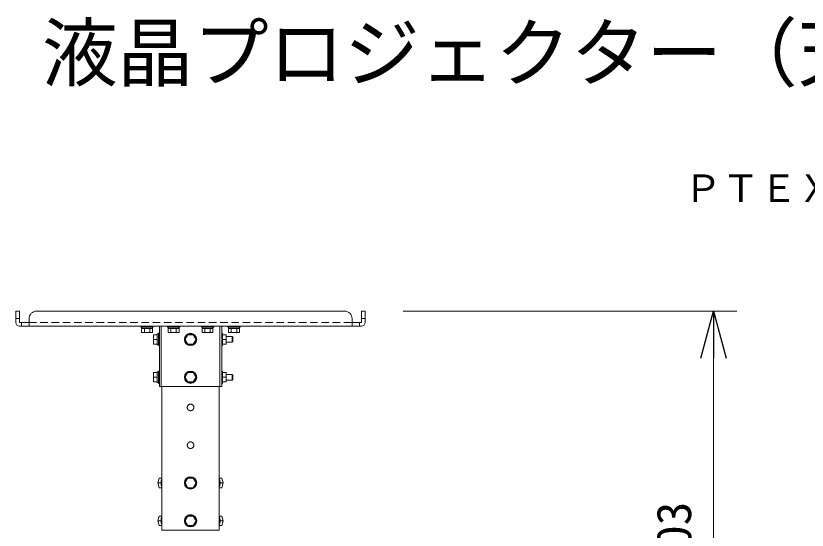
# Model space of a CAD drawing. Units: millimetres, scale not verified. Extents: x -62 to 62, y -56 to 57.
# Drawn here: x -36.88 to 5.01, y 29.58 to 56.82 of the extents above; entities that cross this region are included whole.
import ezdxf
from ezdxf.enums import TextEntityAlignment as Align

# ---------------------------------------------------------------- set-up
doc = ezdxf.new("R2010")
doc.units = ezdxf.units.MM
doc.header["$LTSCALE"] = 0.125
doc.linetypes.add('USER2', pattern=[4.7625, 3.175, -1.5875])
for name, color, linetype in [('0-0_0', 7, 'Continuous'), ('0-1_MOJI1', 7, 'Continuous'), ('0-3_TOUROKU', 7, 'Continuous')]:
    doc.layers.add(name, color=color, linetype=linetype)
doc.layers.add('0-4_SUNPO', color=3, linetype='Continuous', lineweight=18)
doc.layers.add('0-5_GAIKEI', color=1, linetype='Continuous', lineweight=18)
doc.styles.add('ＭＳ ゴシック', font='')
doc.styles.get('ＭＳ ゴシック').set_extended_font_data('MS Gothic')

# ---------------------------------------------------------------- blocks, each defined once
blk = doc.blocks.new('_Open30')
at = {"layer": '0-0_0'}
blk.add_line((0, 0), (-1, 0), dxfattribs=at)
blk.add_lwpolyline([(-1, 0.26795), (0, 0), (-1, -0.26795)], dxfattribs=at)
blk = doc.blocks.new('D2')
at = {"layer": '0-4_SUNPO'}
for p, q in [((48.1192, 354.6695), (65.7985, 354.6695)), ((64.5485, 327.0195), (64.5485, 352.1695)), ((46.7192, 324.5195), (65.7985, 324.5195))]:
    blk.add_line(p, q, dxfattribs=at)
at = {"layer": '0-4_SUNPO', "xscale": 2.5, "yscale": 2.5}
for p, rotation in [((64.5485, 354.6695), 90), ((64.5485, 324.5195), 270)]:
    blk.add_blockref('_Open30', p, dxfattribs=dict(at, rotation=rotation))
at = {"layer": '0-4_SUNPO', "color": 7, "style": 'ＭＳ ゴシック'}
blk.add_text('523～603', height=1.833, rotation=90, dxfattribs=at).set_placement((63.9235, 334.5945), align=Align.BOTTOM_LEFT)

msp = doc.modelspace()

# ---------------------------------------------------------------- linework, layer by layer
at = {"layer": '0-5_GAIKEI', "color": 7}
for p, q in [((-36.8808, 41.1815), (-36.6808, 41.1815)), ((-36.8808, 41.1815), (-36.8808, 40.5825)), ((-36.6808, 41.1815), (-36.6808, 40.5825)), ((-19.4808, 41.1815), (-35.7808, 41.1815)), ((-18.5808, 41.1815), (-18.3808, 41.1815)), ((-18.5808, 41.1815), (-18.5808, 40.5825)), ((-18.3808, 41.1815), (-18.3808, 40.5825)), ((-36.6808, 40.7815), (-36.8808, 40.7815)), ((-36.1808, 40.3815), (-36.1808, 40.7815)), ((-19.0808, 40.7815), (-19.0808, 40.3815)), ((-18.3808, 40.7815), (-18.5808, 40.7815)), ((-36.1808, 40.5815), (-36.6798, 40.5815)), ((-18.5818, 40.3815), (-36.6798, 40.3815)), ((-36.5808, 40.3815), (-36.5808, 40.5815)), ((-30.2558, 40.3815), (-30.2558, 40.3315)), ((-30.2558, 40.3315), (-29.6058, 40.3315)), ((-30.2195, 40.2565), (-30.2195, 40.0565)), ((-30.2183, 40.3315), (-30.2183, 40.2565)), ((-29.6433, 40.2565), (-29.6433, 40.3315)), ((-29.6421, 40.2565), (-29.6421, 40.0565)), ((-29.6058, 40.3315), (-29.6058, 40.3815)), ((-29.2808, 37.1815), (-29.2808, 40.3814)), ((-29.1798, 40.3814), (-29.1798, 37.1815)), ((-28.8558, 40.3815), (-28.8558, 40.3315)), ((-28.8558, 40.3315), (-28.2058, 40.3315)), ((-28.8195, 40.2565), (-28.8195, 40.0565)), ((-28.8183, 40.3315), (-28.8183, 40.2565)), ((-28.2433, 40.2565), (-28.2433, 40.3315)), ((-28.2421, 40.2565), (-28.2421, 40.0565)), ((-28.2058, 40.3315), (-28.2058, 40.3815)), ((-27.0558, 40.3815), (-27.0558, 40.3315)), ((-27.0558, 40.3315), (-26.4058, 40.3315)), ((-27.0195, 40.2565), (-27.0195, 40.0565)), ((-27.0183, 40.3315), (-27.0183, 40.2565)), ((-26.4433, 40.2565), (-26.4433, 40.3315)), ((-26.4421, 40.2565), (-26.4421, 40.0565)), ((-26.4058, 40.3315), (-26.4058, 40.3815)), ((-26.0818, 37.1815), (-26.0818, 40.3814)), ((-25.9808, 40.3814), (-25.9808, 37.1815)), ((-25.6558, 40.3815), (-25.6558, 40.3315)), ((-25.6558, 40.3315), (-25.0058, 40.3315)), ((-25.6195, 40.2565), (-25.6195, 40.0565)), ((-25.6183, 40.3315), (-25.6183, 40.2565)), ((-25.0433, 40.2565), (-25.0433, 40.3315)), ((-25.0421, 40.2565), (-25.0421, 40.0565)), ((-25.0058, 40.3315), (-25.0058, 40.3815)), ((-19.0808, 40.5815), (-18.5818, 40.5815)), ((-18.6808, 40.5815), (-18.6808, 40.3815)), ((-30.2195, 40.0565), (-29.6421, 40.0565)), ((-29.4008, 39.9315), (-29.6008, 39.9315)), ((-29.6008, 39.9315), (-29.6008, 39.4315)), ((-29.4008, 39.9315), (-29.6008, 39.9315)), ((-29.3258, 39.969), (-29.4008, 39.969)), ((-29.4008, 39.394), (-29.4008, 39.969)), ((-29.2858, 40.0065), (-29.3258, 40.0065)), ((-29.3258, 39.3565), (-29.3258, 40.0065)), ((-29.2858, 40.0065), (-29.2858, 39.3565)), ((-29.2808, 39.8315), (-29.2858, 39.8315)), ((-28.8195, 40.0565), (-28.2421, 40.0565)), ((-27.0195, 40.0565), (-26.4421, 40.0565)), ((-25.9458, 40.0065), (-25.9808, 40.0065)), ((-25.9458, 39.3565), (-25.9458, 40.0065)), ((-25.9458, 39.9315), (-25.7458, 39.9315)), ((-25.7458, 39.4315), (-25.7458, 39.9315)), ((-25.6195, 40.0565), (-25.0421, 40.0565)), ((-25.4008, 39.5565), (-25.4008, 39.8065)), ((-29.6008, 39.4315), (-29.4008, 39.4315)), ((-29.4008, 39.394), (-29.3258, 39.394)), ((-29.2858, 39.5315), (-29.2808, 39.5315)), ((-25.9458, 39.4315), (-25.7458, 39.4315)), ((-25.7458, 39.4315), (-25.9458, 39.4315)), ((-25.7458, 39.5315), (-25.4258, 39.5315)), ((-25.4258, 39.5315), (-25.4008, 39.5565)), ((-29.3258, 39.3565), (-29.2858, 39.3565)), ((-25.9808, 39.3565), (-25.9458, 39.3565)), ((-29.4008, 37.9315), (-29.6008, 37.9315)), ((-29.6008, 37.9315), (-29.6008, 37.4315)), ((-29.4008, 37.9315), (-29.6008, 37.9315)), ((-29.3258, 37.969), (-29.4008, 37.969)), ((-29.4008, 37.394), (-29.4008, 37.969)), ((-29.2858, 38.0065), (-29.3258, 38.0065)), ((-29.3258, 37.3565), (-29.3258, 38.0065)), ((-29.2858, 38.0065), (-29.2858, 37.3565)), ((-25.9458, 38.0065), (-25.9808, 38.0065)), ((-25.9458, 37.3565), (-25.9458, 38.0065)), ((-25.9458, 37.9315), (-25.7458, 37.9315)), ((-25.7458, 37.4315), (-25.7458, 37.9315)), ((-25.4258, 37.8315), (-25.7458, 37.8315)), ((-25.4008, 37.8065), (-25.4258, 37.8315)), ((-25.4008, 37.5565), (-25.4008, 37.8065)), ((-29.6008, 37.4315), (-29.4008, 37.4315)), ((-29.4008, 37.394), (-29.3258, 37.394)), ((-29.3258, 37.3565), (-29.2858, 37.3565)), ((-25.9808, 37.3565), (-25.9458, 37.3565)), ((-25.9458, 37.4315), (-25.7458, 37.4315)), ((-25.7458, 37.4315), (-25.9458, 37.4315)), ((-25.9808, 37.1815), (-29.2808, 37.1815)), ((-29.1433, 37.1814), (-29.1433, 29.5815)), ((-26.1183, 29.5815), (-26.1183, 37.1814)), ((-29.2943, 32.3315), (-29.3665, 32.0815)), ((-29.1433, 32.3315), (-29.2943, 32.3315)), ((-26.1183, 32.3315), (-25.9673, 32.3315)), ((-25.8952, 32.0815), (-25.9673, 32.3315)), ((-29.3665, 32.0815), (-29.2943, 31.8315)), ((-25.9673, 31.8315), (-25.8952, 32.0815)), ((-29.2943, 31.8315), (-29.1433, 31.8315)), ((-26.1183, 31.8315), (-25.9673, 31.8315)), ((-26.1117, 31.8315), (-26.1183, 31.8315)), ((-26.1117, 31.8315), (-25.9673, 31.8315)), ((-29.2943, 30.3315), (-29.3665, 30.0815)), ((-29.1433, 30.3315), (-29.2943, 30.3315)), ((-26.1183, 30.3315), (-25.9673, 30.3315)), ((-25.8952, 30.0815), (-25.9673, 30.3315)), ((-29.3665, 30.0815), (-29.2943, 29.8315)), ((-29.2943, 29.8315), (-29.1433, 29.8315)), ((-26.1183, 29.8315), (-25.9673, 29.8315)), ((-26.1117, 29.8315), (-26.1183, 29.8315)), ((-26.1117, 29.8315), (-25.9673, 29.8315)), ((-25.9673, 29.8315), (-25.8952, 30.0815)), ((-29.1433, 29.5815), (-26.1183, 29.5815))]:
    msp.add_line(p, q, dxfattribs=at)
at = {"layer": '0-5_GAIKEI', "color": 8, "linetype": 'USER2'}
msp.add_line((-36.1808, 40.5825), (-19.0808, 40.5825), dxfattribs=at)
at = {"layer": '0-5_GAIKEI'}
for p, q in [((-29.6421, 40.2565), (-30.2195, 40.2565)), ((-30.0752, 40.0565), (-30.0752, 40.2565)), ((-29.7865, 40.2565), (-29.7865, 40.0565)), ((-28.2421, 40.2565), (-28.8195, 40.2565)), ((-28.6752, 40.0565), (-28.6752, 40.2565)), ((-28.3865, 40.2565), (-28.3865, 40.0565)), ((-26.4421, 40.2565), (-27.0195, 40.2565)), ((-26.8752, 40.0565), (-26.8752, 40.2565)), ((-26.5865, 40.2565), (-26.5865, 40.0565)), ((-25.0421, 40.2565), (-25.6195, 40.2565)), ((-25.4752, 40.0565), (-25.4752, 40.2565)), ((-25.1865, 40.2565), (-25.1865, 40.0565)), ((-27.9195, 39.6815), (-27.7752, 39.9315)), ((-27.7752, 39.9315), (-27.4865, 39.9315)), ((-27.4865, 39.9315), (-27.3421, 39.6815)), ((-25.4258, 39.8315), (-25.4258, 39.5315)), ((-29.4008, 39.6815), (-29.6008, 39.6815)), ((-25.9458, 39.6815), (-25.7458, 39.6815)), ((-29.2808, 37.8315), (-29.2858, 37.8315)), ((-27.9195, 37.6815), (-27.7752, 37.9315)), ((-27.7752, 37.9315), (-27.4865, 37.9315)), ((-25.4258, 37.8315), (-25.4258, 37.5315)), ((-29.4008, 37.6815), (-29.6008, 37.6815)), ((-29.2858, 37.5315), (-29.2808, 37.5315)), ((-27.7752, 37.4315), (-27.9195, 37.6815)), ((-27.4865, 37.4315), (-27.7752, 37.4315)), ((-25.9458, 37.6815), (-25.7458, 37.6815)), ((-27.9195, 32.0815), (-27.7752, 32.3315)), ((-27.7752, 32.3315), (-27.4865, 32.3315)), ((-27.4865, 32.3315), (-27.3421, 32.0815)), ((-29.1933, 32.0815), (-29.3665, 32.0815)), ((-27.7752, 31.8315), (-27.9195, 32.0815)), ((-27.3421, 32.0815), (-27.4865, 31.8315)), ((-26.0684, 32.0815), (-25.8952, 32.0815)), ((-27.4865, 31.8315), (-27.7752, 31.8315)), ((-29.1933, 30.0815), (-29.3665, 30.0815)), ((-29.1933, 30.0815), (-29.1927, 30.0835)), ((-29.1927, 30.0794), (-29.1933, 30.0815)), ((-26.0684, 30.0815), (-25.8952, 30.0815))]:
    msp.add_line(p, q, dxfattribs=at)
at = {"layer": '0-5_GAIKEI', "color": 7}
for points in [[(-25.4008, 39.8065), (-25.4258, 39.8315), (-25.7458, 39.8315)], [(-25.7458, 37.5315), (-25.4258, 37.5315), (-25.4008, 37.5565)], [(-29.1433, 32.3315), (-29.15, 32.3315), (-29.2943, 32.3315)], [(-29.1433, 30.3315), (-29.15, 30.3315), (-29.2943, 30.3315)]]:
    msp.add_lwpolyline(points, dxfattribs=at)
at = {"layer": '0-5_GAIKEI'}
for points in [[(-27.3421, 39.6815), (-27.4865, 39.4315), (-27.7752, 39.4315), (-27.9195, 39.6815)], [(-27.4865, 37.9315), (-27.3421, 37.6815), (-27.4865, 37.4315)], [(-27.8058, 36.0815), (-27.8057, 36.0871), (-27.8055, 36.0926), (-27.805, 36.0982), (-27.8044, 36.1038), (-27.8036, 36.1093), (-27.8026, 36.1148), (-27.8015, 36.1202), (-27.8001, 36.1257), (-27.7987, 36.131), (-27.797, 36.1364), (-27.7951, 36.1416), (-27.7931, 36.1469), (-27.791, 36.152), (-27.7886, 36.1571), (-27.7862, 36.1621), (-27.7835, 36.167), (-27.7807, 36.1718), (-27.7778, 36.1765), (-27.7746, 36.1812), (-27.7714, 36.1857), (-27.768, 36.1901), (-27.7645, 36.1944), (-27.7608, 36.1986), (-27.757, 36.2027), (-27.7531, 36.2067), (-27.749, 36.2105), (-27.7449, 36.2142), (-27.7406, 36.2178), (-27.7362, 36.2212), (-27.7317, 36.2245), (-27.7271, 36.2276), (-27.7224, 36.2306), (-27.7176, 36.2335), (-27.7127, 36.2362), (-27.7077, 36.2387), (-27.7026, 36.2411), (-27.6975, 36.2433), (-27.6923, 36.2453), (-27.6871, 36.2472)], [(-27.8055, 36.0703), (-27.8057, 36.0759), (-27.8058, 36.0815)], [(-27.6764, 35.9125), (-27.6817, 35.914), (-27.687, 35.9157), (-27.6923, 35.9176), (-27.6975, 35.9197), (-27.7026, 35.9219), (-27.7077, 35.9243), (-27.7126, 35.9268), (-27.7175, 35.9295), (-27.7223, 35.9323), (-27.727, 35.9353), (-27.7317, 35.9384), (-27.7362, 35.9417), (-27.7406, 35.9452), (-27.7448, 35.9487), (-27.749, 35.9524), (-27.7531, 35.9563), (-27.757, 35.9602), (-27.7608, 35.9643), (-27.7645, 35.9685), (-27.768, 35.9728), (-27.7714, 35.9772), (-27.7746, 35.9818), (-27.7777, 35.9864), (-27.7807, 35.9911), (-27.7835, 35.996), (-27.7862, 36.0009), (-27.7886, 36.0059), (-27.791, 36.0109), (-27.7931, 36.0161), (-27.7951, 36.0213), (-27.797, 36.0266), (-27.7986, 36.0319), (-27.8001, 36.0373), (-27.8015, 36.0427), (-27.8026, 36.0482), (-27.8036, 36.0537), (-27.8044, 36.0592), (-27.805, 36.0647), (-27.8055, 36.0703)], [(-27.6871, 36.2472), (-27.6818, 36.2489), (-27.6764, 36.2504), (-27.671, 36.2518), (-27.6655, 36.253), (-27.66, 36.254), (-27.6545, 36.2549), (-27.649, 36.2555), (-27.6434, 36.256), (-27.6378, 36.2563), (-27.6322, 36.2565), (-27.6267, 36.2564), (-27.6211, 36.2562), (-27.6155, 36.2558), (-27.6099, 36.2552), (-27.6044, 36.2545), (-27.5989, 36.2535), (-27.5934, 36.2524), (-27.588, 36.2512), (-27.5826, 36.2497), (-27.5773, 36.2481), (-27.572, 36.2463), (-27.5667, 36.2443), (-27.5616, 36.2422), (-27.5565, 36.2399), (-27.5515, 36.2375), (-27.5466, 36.2348), (-27.5417, 36.2321), (-27.537, 36.2292), (-27.5323, 36.2261), (-27.5277, 36.2229), (-27.5233, 36.2195), (-27.5189, 36.216), (-27.5147, 36.2124), (-27.5106, 36.2086), (-27.5066, 36.2047), (-27.5027, 36.2007), (-27.499, 36.1966), (-27.4954, 36.1923), (-27.4919, 36.1879)], [(-27.4919, 36.1879), (-27.4886, 36.1835), (-27.4854, 36.1789), (-27.4824, 36.1742), (-27.4795, 36.1694), (-27.4768, 36.1646), (-27.4742, 36.1596), (-27.4718, 36.1546), (-27.4696, 36.1495), (-27.4675, 36.1443), (-27.4656, 36.139), (-27.4638, 36.1337), (-27.4622, 36.1284), (-27.4608, 36.123), (-27.4596, 36.1175), (-27.4585, 36.1121), (-27.4576, 36.1065), (-27.4569, 36.101), (-27.4564, 36.0954), (-27.456, 36.0899), (-27.4558, 36.0843), (-27.4558, 36.0787), (-27.456, 36.0731), (-27.4564, 36.0675), (-27.4569, 36.062), (-27.4576, 36.0564), (-27.4585, 36.0509), (-27.4596, 36.0454), (-27.4608, 36.04), (-27.4622, 36.0346), (-27.4638, 36.0292), (-27.4655, 36.0239), (-27.4675, 36.0187), (-27.4696, 36.0135), (-27.4718, 36.0084), (-27.4742, 36.0034), (-27.4768, 35.9984), (-27.4795, 35.9936), (-27.4824, 35.9888), (-27.4854, 35.9841)], [(-27.4854, 35.9841), (-27.4886, 35.9795), (-27.4919, 35.975), (-27.4954, 35.9707), (-27.499, 35.9664), (-27.5027, 35.9623), (-27.5066, 35.9582), (-27.5106, 35.9543), (-27.5147, 35.9506), (-27.5189, 35.9469), (-27.5232, 35.9434), (-27.5277, 35.9401), (-27.5323, 35.9369), (-27.5369, 35.9338), (-27.5417, 35.9309), (-27.5465, 35.9281), (-27.5514, 35.9255), (-27.5565, 35.9231), (-27.5616, 35.9208), (-27.5667, 35.9186), (-27.5719, 35.9167), (-27.5772, 35.9149), (-27.5826, 35.9133), (-27.588, 35.9118), (-27.5934, 35.9105), (-27.5989, 35.9094), (-27.6044, 35.9085), (-27.6099, 35.9077), (-27.6155, 35.9071), (-27.621, 35.9067), (-27.6266, 35.9065), (-27.6322, 35.9065), (-27.6378, 35.9066), (-27.6434, 35.9069), (-27.6489, 35.9074), (-27.6545, 35.9081), (-27.66, 35.9089), (-27.6655, 35.9099), (-27.6709, 35.9111), (-27.6764, 35.9125)], [(-27.8058, 34.0815), (-27.8057, 34.0871), (-27.8055, 34.0926), (-27.805, 34.0982), (-27.8044, 34.1038), (-27.8036, 34.1093), (-27.8026, 34.1148), (-27.8015, 34.1202), (-27.8001, 34.1257), (-27.7987, 34.131), (-27.797, 34.1364), (-27.7951, 34.1416), (-27.7931, 34.1469), (-27.791, 34.152), (-27.7886, 34.1571), (-27.7862, 34.1621), (-27.7835, 34.167), (-27.7807, 34.1718), (-27.7778, 34.1765), (-27.7746, 34.1812), (-27.7714, 34.1857), (-27.768, 34.1901), (-27.7645, 34.1944), (-27.7608, 34.1986), (-27.757, 34.2027), (-27.7531, 34.2067), (-27.749, 34.2105), (-27.7449, 34.2142), (-27.7406, 34.2178), (-27.7362, 34.2212), (-27.7317, 34.2245), (-27.7271, 34.2276), (-27.7224, 34.2306), (-27.7176, 34.2335), (-27.7127, 34.2362), (-27.7077, 34.2387), (-27.7026, 34.2411), (-27.6975, 34.2433), (-27.6923, 34.2453), (-27.6871, 34.2472)], [(-27.8055, 34.0703), (-27.8057, 34.0759), (-27.8058, 34.0815)], [(-27.6764, 33.9125), (-27.6817, 33.914), (-27.687, 33.9157), (-27.6923, 33.9176), (-27.6975, 33.9197), (-27.7026, 33.9219), (-27.7077, 33.9243), (-27.7126, 33.9268), (-27.7175, 33.9295), (-27.7223, 33.9323), (-27.727, 33.9353), (-27.7317, 33.9384), (-27.7362, 33.9417), (-27.7406, 33.9452), (-27.7448, 33.9487), (-27.749, 33.9524), (-27.7531, 33.9563), (-27.757, 33.9602), (-27.7608, 33.9643), (-27.7645, 33.9685), (-27.768, 33.9728), (-27.7714, 33.9772), (-27.7746, 33.9818), (-27.7777, 33.9864), (-27.7807, 33.9911), (-27.7835, 33.996), (-27.7862, 34.0009), (-27.7886, 34.0059), (-27.791, 34.0109), (-27.7931, 34.0161), (-27.7951, 34.0213), (-27.797, 34.0266), (-27.7986, 34.0319), (-27.8001, 34.0373), (-27.8015, 34.0427), (-27.8026, 34.0482), (-27.8036, 34.0537), (-27.8044, 34.0592), (-27.805, 34.0647), (-27.8055, 34.0703)], [(-27.6871, 34.2472), (-27.6818, 34.2489), (-27.6764, 34.2504), (-27.671, 34.2518), (-27.6655, 34.253), (-27.66, 34.254), (-27.6545, 34.2549), (-27.649, 34.2555), (-27.6434, 34.256), (-27.6378, 34.2563), (-27.6322, 34.2565), (-27.6267, 34.2564), (-27.6211, 34.2562), (-27.6155, 34.2558), (-27.6099, 34.2552), (-27.6044, 34.2545), (-27.5989, 34.2535), (-27.5934, 34.2524), (-27.588, 34.2512), (-27.5826, 34.2497), (-27.5773, 34.2481), (-27.572, 34.2463), (-27.5667, 34.2443), (-27.5616, 34.2422), (-27.5565, 34.2399), (-27.5515, 34.2375), (-27.5466, 34.2348), (-27.5417, 34.2321), (-27.537, 34.2292), (-27.5323, 34.2261), (-27.5277, 34.2229), (-27.5233, 34.2195), (-27.5189, 34.216), (-27.5147, 34.2124), (-27.5106, 34.2086), (-27.5066, 34.2047), (-27.5027, 34.2007), (-27.499, 34.1966), (-27.4954, 34.1923), (-27.4919, 34.1879)], [(-27.4854, 33.9841), (-27.4886, 33.9795), (-27.4919, 33.975), (-27.4954, 33.9707), (-27.499, 33.9664), (-27.5027, 33.9623), (-27.5066, 33.9582), (-27.5106, 33.9543), (-27.5147, 33.9506), (-27.5189, 33.9469), (-27.5232, 33.9434), (-27.5277, 33.9401), (-27.5323, 33.9369), (-27.5369, 33.9338), (-27.5417, 33.9309), (-27.5465, 33.9281), (-27.5514, 33.9255), (-27.5565, 33.9231), (-27.5616, 33.9208), (-27.5667, 33.9186), (-27.5719, 33.9167), (-27.5772, 33.9149), (-27.5826, 33.9133), (-27.588, 33.9118), (-27.5934, 33.9105), (-27.5989, 33.9094), (-27.6044, 33.9085), (-27.6099, 33.9077), (-27.6155, 33.9071), (-27.621, 33.9067), (-27.6266, 33.9065), (-27.6322, 33.9065), (-27.6378, 33.9066), (-27.6434, 33.9069), (-27.6489, 33.9074), (-27.6545, 33.9081), (-27.66, 33.9089), (-27.6655, 33.9099), (-27.6709, 33.9111), (-27.6764, 33.9125)], [(-27.4919, 34.1879), (-27.4886, 34.1835), (-27.4854, 34.1789), (-27.4824, 34.1742), (-27.4795, 34.1694), (-27.4768, 34.1646), (-27.4742, 34.1596), (-27.4718, 34.1546), (-27.4696, 34.1495), (-27.4675, 34.1443), (-27.4656, 34.139), (-27.4638, 34.1337), (-27.4622, 34.1284), (-27.4608, 34.123), (-27.4596, 34.1175), (-27.4585, 34.1121), (-27.4576, 34.1065), (-27.4569, 34.101), (-27.4564, 34.0954), (-27.456, 34.0899), (-27.4558, 34.0843), (-27.4558, 34.0787), (-27.456, 34.0731), (-27.4564, 34.0675), (-27.4569, 34.062), (-27.4576, 34.0564), (-27.4585, 34.0509), (-27.4596, 34.0454), (-27.4608, 34.04), (-27.4622, 34.0346), (-27.4638, 34.0292), (-27.4655, 34.0239), (-27.4675, 34.0187), (-27.4696, 34.0135), (-27.4718, 34.0084), (-27.4742, 34.0034), (-27.4768, 33.9984), (-27.4795, 33.9936), (-27.4824, 33.9888), (-27.4854, 33.9841)], [(-26.1183, 31.8646), (-26.1122, 31.8758), (-26.1064, 31.8879), (-26.1009, 31.9007), (-26.0958, 31.9142), (-26.091, 31.9284), (-26.0867, 31.9431), (-26.0828, 31.9585), (-26.0793, 31.9742), (-26.0764, 31.9903), (-26.0739, 32.0067), (-26.0719, 32.0233), (-26.0705, 32.0399), (-26.0695, 32.0566), (-26.069, 32.0732), (-26.069, 32.0898), (-26.0695, 32.1063), (-26.0705, 32.123), (-26.0719, 32.1397), (-26.0739, 32.1562), (-26.0764, 32.1726), (-26.0793, 32.1887), (-26.0828, 32.2045), (-26.0867, 32.2198), (-26.091, 32.2346), (-26.0958, 32.2488), (-26.1009, 32.2623), (-26.1064, 32.2751), (-26.1122, 32.2871), (-26.1183, 32.2983)], [(-29.1927, 32.0794), (-29.1933, 32.0815), (-29.1927, 32.0835)], [(-26.069, 32.0835), (-26.0684, 32.0815), (-26.069, 32.0794)], [(-26.1183, 29.8646), (-26.1122, 29.8758), (-26.1064, 29.8879), (-26.1009, 29.9007), (-26.0958, 29.9142), (-26.091, 29.9284), (-26.0867, 29.9431), (-26.0828, 29.9585), (-26.0793, 29.9742), (-26.0764, 29.9903), (-26.0739, 30.0067), (-26.0719, 30.0233), (-26.0705, 30.0399), (-26.0695, 30.0566), (-26.069, 30.0732), (-26.069, 30.0898), (-26.0695, 30.1063), (-26.0705, 30.123), (-26.0719, 30.1397), (-26.0739, 30.1562), (-26.0764, 30.1726), (-26.0793, 30.1887), (-26.0828, 30.2045), (-26.0867, 30.2198), (-26.091, 30.2346), (-26.0958, 30.2488), (-26.1009, 30.2623), (-26.1064, 30.2751), (-26.1122, 30.2871), (-26.1183, 30.2983)], [(-26.069, 30.0835), (-26.0684, 30.0815), (-26.069, 30.0794)]]:
    msp.add_lwpolyline(points, dxfattribs=at)
msp.add_lwpolyline([(-27.7752, 29.8315), (-27.9195, 30.0815), (-27.7752, 30.3315), (-27.4865, 30.3315), (-27.3421, 30.0815), (-27.4865, 29.8315)], close=True, dxfattribs=at)
for centre in [(-27.6308, 39.6815), (-27.6308, 37.6815), (-27.6308, 32.0815), (-27.6308, 30.0815)]:
    msp.add_circle(centre, 0.325, dxfattribs=at)
at = {"layer": '0-5_GAIKEI', "color": 7}
for centre, radius, start, end in [((-35.7808, 40.7815), 0.4, 90, 180), ((-19.4808, 40.7815), 0.4, 0, 90), ((-36.6798, 40.5825), 0.201, 180, 270), ((-36.6798, 40.5825), 0.001, 180, 270), ((-18.5818, 40.5825), 0.001, 270, 0), ((-18.5818, 40.5825), 0.201, 270, 0)]:
    msp.add_arc(centre, radius, start, end, dxfattribs=at)
at = {"layer": '0-5_GAIKEI'}
for centre, start, end in [((-27.6308, 39.6815), 120.40814, 179.59405), ((-27.6308, 39.6815), 60.40375, 119.59188), ((-27.6308, 39.6815), 0.40814, 59.59405), ((-27.6308, 39.6815), 180.41036, 239.59183), ((-27.6308, 39.6815), 240.40819, 299.58744), ((-27.6308, 39.6815), 300.41036, 359.59183), ((-27.6308, 37.6815), 120.40814, 179.59405), ((-27.6308, 37.6815), 60.40375, 119.59188), ((-27.6308, 37.6815), 0.40814, 59.59405), ((-27.6308, 37.6815), 180.41036, 239.59183), ((-27.6308, 37.6815), 240.40819, 299.58744), ((-27.6308, 37.6815), 300.41036, 359.59183), ((-27.6308, 32.0815), 120.40814, 179.59405), ((-27.6308, 32.0815), 60.40375, 119.59188), ((-27.6308, 32.0815), 0.40814, 59.59405), ((-27.6308, 32.0815), 180.41036, 239.59183), ((-27.6308, 32.0815), 300.41036, 359.59183), ((-27.6308, 32.0815), 240.40819, 299.58744), ((-27.6308, 30.0815), 120.40814, 179.59405), ((-27.6308, 30.0815), 60.40375, 119.59188), ((-27.6308, 30.0815), 0.40814, 59.59405), ((-27.6308, 30.0815), 180.41036, 239.59183), ((-27.6308, 30.0815), 240.40819, 299.58744), ((-27.6308, 30.0815), 300.41036, 359.59183)]:
    msp.add_arc(centre, 0.2875, start, end, dxfattribs=at)
for centre, major_axis, start_param, end_param in [((-29.0489, 32.0815), (0, 0.2875), 0.7162831, 1.563673), ((-29.0489, 32.0815), (0, -0.2875), 4.7052657, 4.712389), ((-29.0489, 32.0815), (0, -0.2875), 4.712389, 4.7195129), ((-29.0489, 32.0815), (0, 0.2875), 1.5779203, 2.4253116), ((-29.0489, 30.0815), (0, 0.2875), 0.7162831, 1.563673), ((-29.0489, 30.0815), (0, -0.2875), 4.7052657, 4.712389), ((-29.0489, 30.0815), (0, -0.2875), 4.712389, 4.7195129), ((-29.0489, 30.0815), (0, 0.2875), 1.5779203, 2.4253116)]:
    msp.add_ellipse(centre, major_axis=major_axis, ratio=0.5, start_param=start_param, end_param=end_param, dxfattribs=at)

# ---------------------------------------------------------------- block references
at = {"layer": '0-4_SUNPO'}
msp.add_blockref('D2', (-64.5, -313.488), dxfattribs=at)

# ---------------------------------------------------------------- texts
at = {"layer": '0-1_MOJI1', "style": 'ＭＳ ゴシック'}
msp.add_text('液晶プロジェクター（天吊り金具付）', height=2.933, dxfattribs=at).set_placement((-35.5, 52.512), align=Align.BOTTOM_LEFT)
at = {"layer": '0-3_TOUROKU', "style": 'ＭＳ ゴシック'}
msp.add_text('ＰＴＥＸ８００＋ＥＴＰＫＥ３００Ｂ＋ＥＴＰＫＤ１２０Ｈ', height=1.466, dxfattribs=at).set_placement((-1.5001, 46.512), align=Align.BOTTOM_LEFT)

doc.saveas('drawing.dxf')
